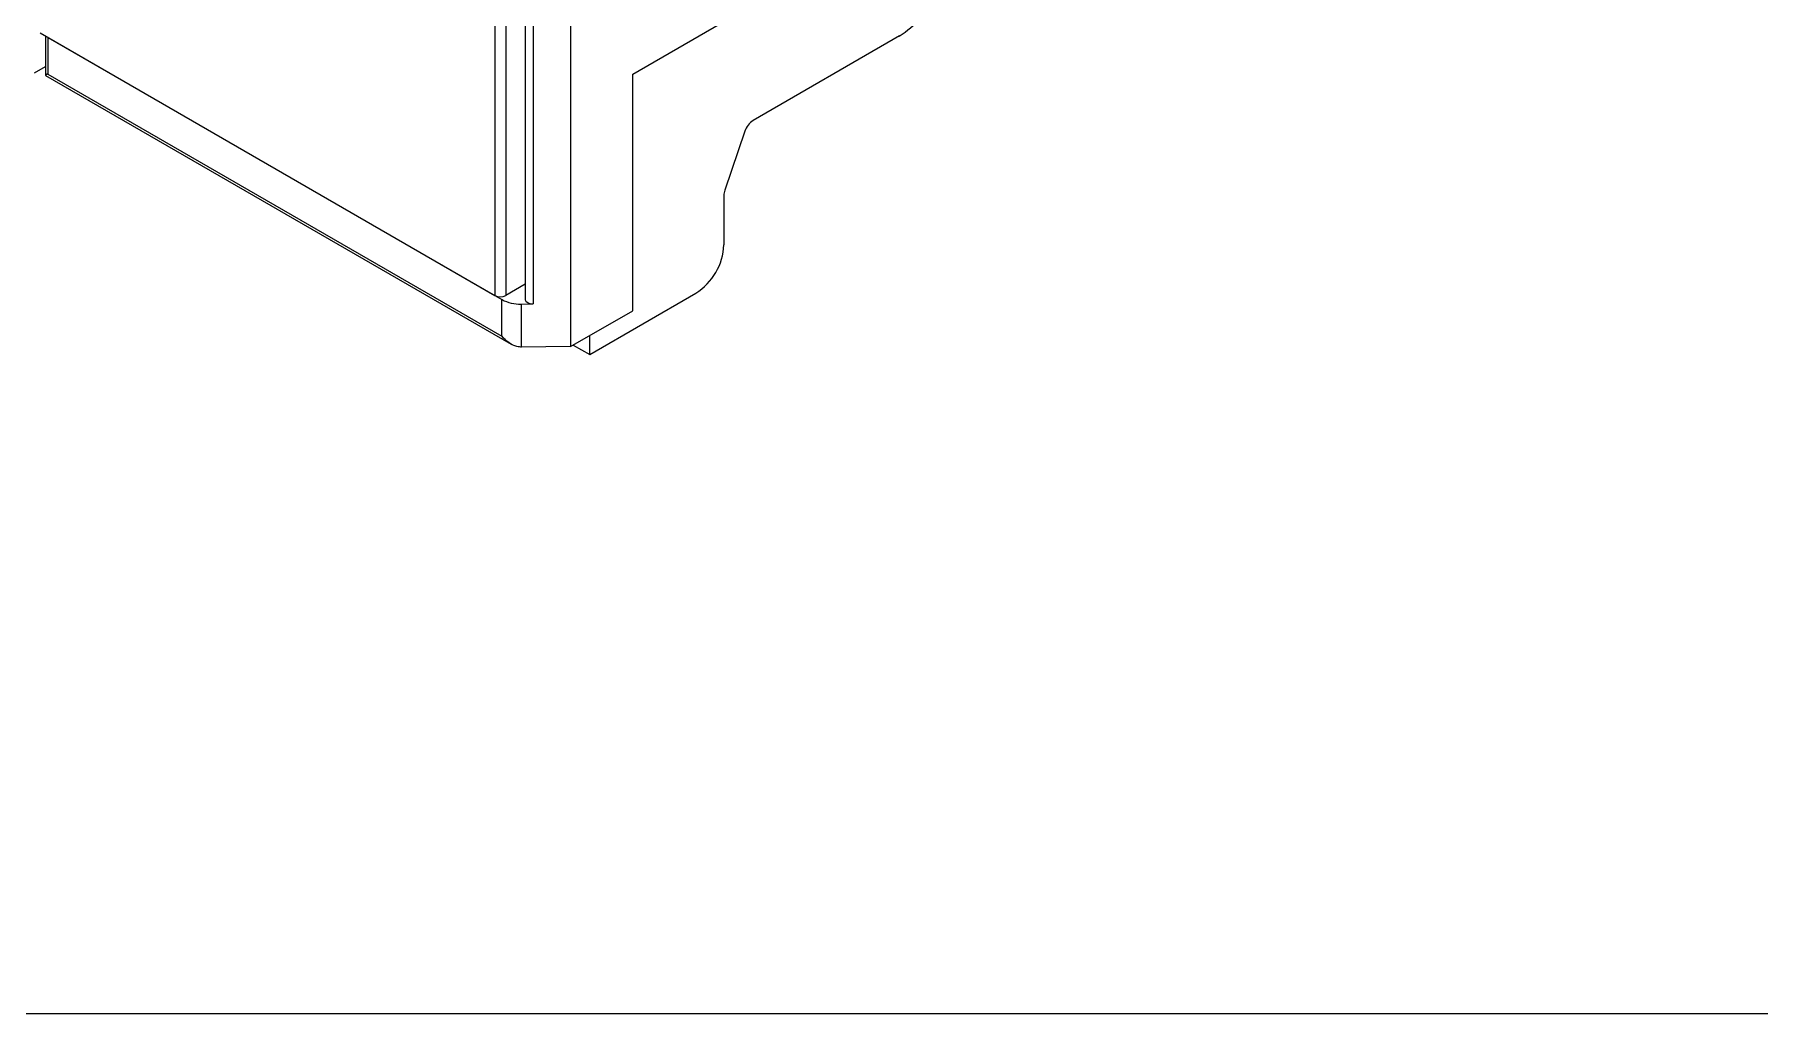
# Model space of a CAD drawing. Header units: millimetres. Extents: x 221 to 2771, y 196 to 840.
# Drawn here: x 2730.59 to 2756.77, y 542.62 to 557.48 of the extents above; entities that cross this region are included whole.
import ezdxf

# ---------------------------------------------------------------- set-up
doc = ezdxf.new("R2010")
doc.units = ezdxf.units.MM
doc.layers.add('antet_k', color=7, linetype='Continuous')

# ---------------------------------------------------------------- blocks, each defined once
blk = doc.blocks.new('S1.A')
at = {"color": 252}
blk.add_lwpolyline([(2269.172, -494.126), (2269.172, -791.126), (2479.168, -791.126), (2479.168, -494.126)], close=True, dxfattribs=at)
blk = doc.blocks.new('S50_SYF1')
at = {"layer": 'antet_k', "color": 0}
blk.add_blockref('S1.A', (-1500.922, 2845.514), dxfattribs=at)

msp = doc.modelspace()

# ---------------------------------------------------------------- linework, layer by layer
at = {"color": 252, "linetype": 'Continuous'}
for p, q in [((2737.574, 618.187), (2737.574, 553.517)), ((2737.744, 618.187), (2737.744, 553.517)), ((2730.588, 556.896), (2730.755, 556.993))]:
    msp.add_line(p, q, dxfattribs=at)
at = {"color": 7, "linetype": 'Continuous', "lineweight": 15}
for p, q in [((2738.037, 565.693), (2738.037, 553.456)), ((2738.159, 565.623), (2738.159, 553.387)), ((2738.726, 565.296), (2738.726, 552.74)), ((2739.671, 556.878), (2743.841, 559.286)), ((2730.673, 557.501), (2737.574, 553.517)), ((2730.755, 557.453), (2730.755, 556.857)), ((2730.79, 557.433), (2737.684, 553.453)), ((2730.79, 557.433), (2730.79, 556.878)), ((2730.755, 556.857), (2737.823, 552.777)), ((2730.79, 556.878), (2737.684, 552.898)), ((2739.671, 553.285), (2739.671, 556.878)), ((2738.037, 553.686), (2737.744, 553.517)), ((2737.684, 552.898), (2737.684, 553.453)), ((2737.974, 553.385), (2738.159, 553.387)), ((2737.974, 553.385), (2737.974, 552.732)), ((2738.726, 552.74), (2739.671, 553.285)), ((2738.726, 552.74), (2737.974, 552.732))]:
    msp.add_line(p, q, dxfattribs=at)
at = {"color": 21, "linetype": 'Continuous', "lineweight": 15}
for p, q in [((2743.717, 557.455), (2741.498, 556.174)), ((2741.371, 556.009), (2741.067, 555.115)), ((2741.053, 555.035), (2741.053, 554.284)), ((2739.016, 552.618), (2740.629, 553.549)), ((2739.016, 552.618), (2739.016, 552.907)), ((2738.766, 552.763), (2739.016, 552.618))]:
    msp.add_line(p, q, dxfattribs=at)
at = {"color": 7, "linetype": 'Continuous', "lineweight": 15, "flags": 128}
msp.add_lwpolyline([(2738.037, 553.456), (2738.038, 553.449), (2738.046, 553.429), (2738.065, 553.412), (2738.092, 553.398), (2738.124, 553.39), (2738.159, 553.387)], dxfattribs=at)
at = {"color": 21, "linetype": 'Continuous', "lineweight": 15}
for centre, radius, start, end in [((2742.958, 558.649), 1.415, 302.4145, 336.5566), ((2741.666, 555.913), 0.31, 122.7644, 162.0502), ((2741.305, 555.031), 0.252, 160.5611, 179.1153), ((2740.132, 554.326), 0.922, 302.6055, 357.3945)]:
    msp.add_arc(centre, radius, start, end, dxfattribs=at)
at = {"color": 7, "linetype": 'Continuous', "lineweight": 15}
for centre, radius, start, end in [((2737.659, 553.68), 0.184, 242.6096, 297.3907), ((2737.957, 553.965), 0.58, 242.0128, 271.7294), ((2737.968, 553.302), 0.57, 270.3153, 270.6146)]:
    msp.add_arc(centre, radius, start, end, dxfattribs=at)
at = {"color": 252, "linetype": 'Continuous'}
msp.add_ellipse((2730.875, 556.927), major_axis=(0.12, 0.069), ratio=0.00007, start_param=2.356154, end_param=3.141633, dxfattribs=at)
at = {"color": 7, "linetype": 'Continuous', "lineweight": 15}
msp.add_open_spline([(2737.971, 552.732), (2737.945, 552.735), (2737.879, 552.742), (2737.778, 552.801), (2737.715, 552.861), (2737.685, 552.897), (2737.684, 552.898)], degree=3, knots=[0, 0, 0, 0, 0.232801, 0.579598, 0.992602, 1, 1, 1, 1], dxfattribs=at)

# ---------------------------------------------------------------- block references
msp.add_blockref('S50_SYF1', (1793.031, -1511.773))

doc.saveas('drawing.dxf')
